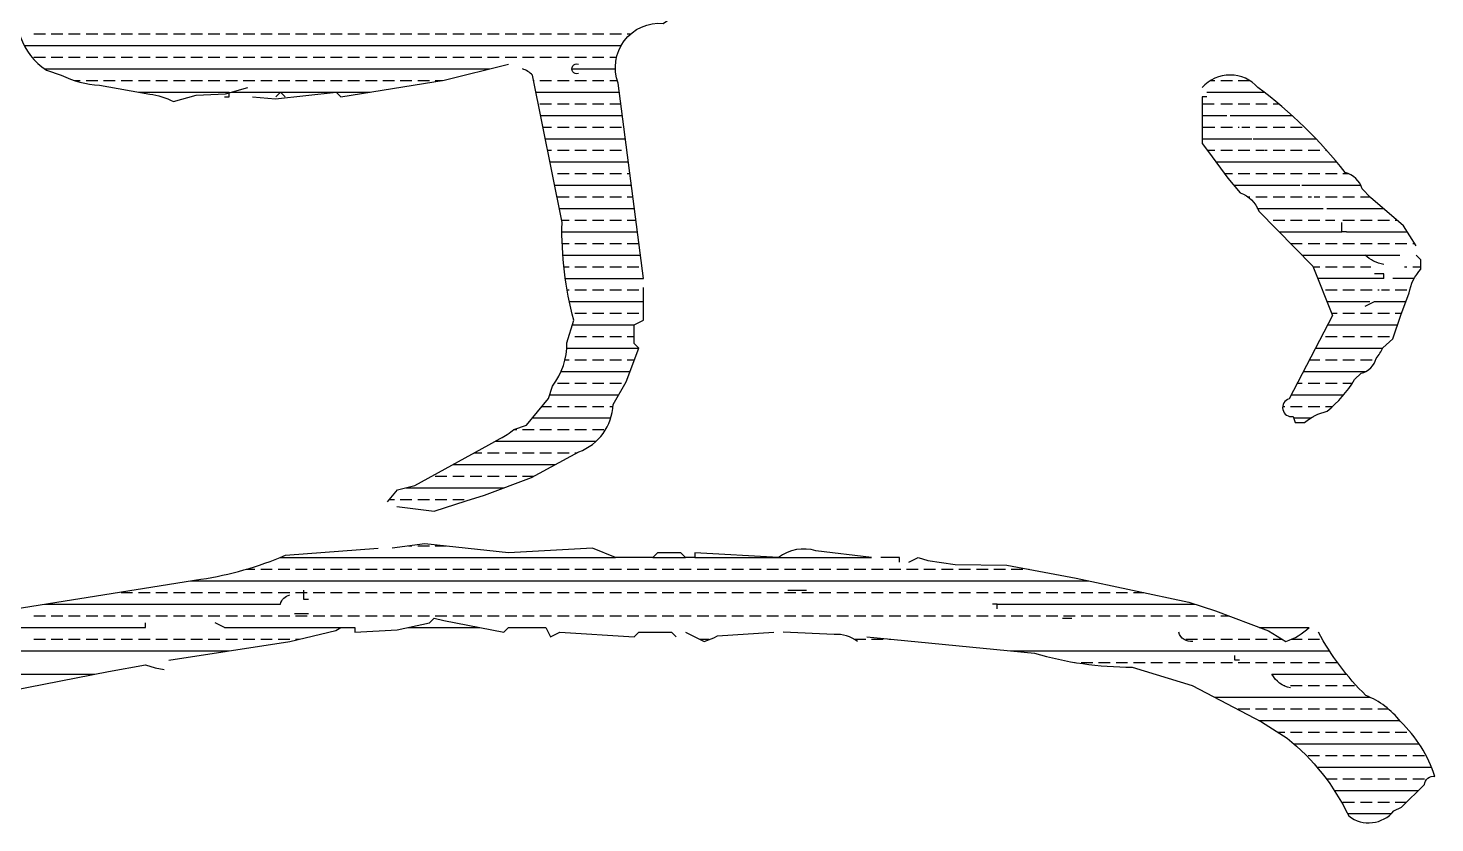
# Model space of a CAD drawing. Header units: millimetres. Extents: x 127 to 2034, y 513 to 812.
# Drawn here: x 1885.769 to 1888.791, y 551.477 to 553.184 of the extents above; entities that cross this region are included whole.
import ezdxf

# ---------------------------------------------------------------- set-up
doc = ezdxf.new("R2010")
doc.units = ezdxf.units.MM

msp = doc.modelspace()

# ---------------------------------------------------------------- hatches: boundary and pattern name
at = {"linetype": 'Continuous'}
h = msp.add_hatch(dxfattribs=at)
h.set_pattern_fill('BRASS', color=256, scale=0.2, style=0)
h.set_pattern_definition([(0, (1865.080886, 538.99628), (0, 0.05), []), (0, (1865.080886, 539.02128), (0, 0.05), [0.025, -0.0125])])
edge = h.paths.add_edge_path()
edge.add_line((1888.3009, 553.0363), (1888.2909, 553.0363))
edge.add_line((1888.2909, 553.0363), (1888.2909, 552.9363))
edge.add_line((1888.2909, 552.9363), (1888.3049, 552.9183))
edge.add_line((1888.3049, 552.9183), (1888.3459, 552.8613))
edge.add_line((1888.3459, 552.8613), (1888.3729, 552.8303))
edge.add_arc((1888.3491, 552.7665), 0.0681, 20.4642, 69.5358, ccw=False)
edge.add_line((1888.4129, 552.7903), (1888.5289, 552.6723))
edge.add_line((1888.5289, 552.6723), (1888.5709, 552.5663))
edge.add_line((1888.5709, 552.5663), (1888.4779, 552.3873))
edge.add_arc((1888.4833, 552.3686), 0.0195, 106.1736, 278.7621)
edge.add_line((1888.4863, 552.3494), (1888.4909, 552.3363))
edge.add_line((1888.4909, 552.3363), (1888.5109, 552.3363))
edge.add_arc((1888.5829, 552.254), 0.1094, 102.4151, 131.1866, ccw=False)
edge.add_arc((1888.3928, 552.5649), 0.2635, 309.217, 328.8902)
edge.add_line((1888.6184, 552.4288), (1888.6329, 552.4423))
edge.add_arc((1888.6215, 552.4857), 0.0449, 284.7159, 345.2841)
edge.add_arc((1888.5963, 552.5318), 0.0895, 320.0188, 337.3238)
edge.add_line((1888.6789, 552.4973), (1888.7009, 552.5163))
edge.add_line((1888.7009, 552.5163), (1888.7179, 552.5673))
edge.add_line((1888.7179, 552.5673), (1888.7354, 552.6148))
edge.add_arc((1888.84, 552.5951), 0.1064, 137.9924, 169.3234, ccw=False)
edge.add_line((1888.7609, 552.6663), (1888.7609, 552.6863))
edge.add_line((1888.7609, 552.6863), (1888.7509, 552.6963))
edge.add_line((1888.6409, 552.5863), (1888.6609, 552.5963))
edge.add_line((1888.6809, 552.6463), (1888.6809, 552.6563))
edge.add_line((1888.6809, 552.6563), (1888.6609, 552.6563))
edge.add_arc((1888.6932, 552.7509), 0.0757, 226.2493, 260.6206, ccw=False)
edge.add_line((1888.7509, 552.7163), (1888.7234, 552.7588))
edge.add_line((1888.7234, 552.7588), (1888.6529, 552.8203))
edge.add_line((1888.6529, 552.8203), (1888.6349, 552.8383))
edge.add_arc((1888.584, 552.8225), 0.0532, 17.2336, 74.3579)
edge.add_arc((1887.806, 552.2472), 1.0102, 38.3332, 53.2153)
edge.add_arc((1888.3509, 553.0021), 0.0808, 42.0751, 137.9249)
edge.add_line((1888.6009, 552.7463), (1888.5909, 552.7463))
edge.add_line((1888.5909, 552.7463), (1888.5909, 552.7663))

# ---------------------------------------------------------------- linework, layer by layer
for p, q in [((1885.7809, 553.1713), (1885.8059, 553.1713)), ((1885.8184, 553.1713), (1885.8434, 553.1713)), ((1885.8559, 553.1713), (1885.8809, 553.1713)), ((1885.8934, 553.1713), (1885.9184, 553.1713)), ((1885.9309, 553.1713), (1885.9559, 553.1713)), ((1885.9684, 553.1713), (1885.9934, 553.1713)), ((1886.0059, 553.1713), (1886.0309, 553.1713)), ((1886.0434, 553.1713), (1886.0684, 553.1713)), ((1886.0809, 553.1713), (1886.1059, 553.1713)), ((1886.1184, 553.1713), (1886.1434, 553.1713)), ((1886.1559, 553.1713), (1886.1809, 553.1713)), ((1886.1934, 553.1713), (1886.2184, 553.1713)), ((1886.2309, 553.1713), (1886.2559, 553.1713)), ((1886.2684, 553.1713), (1886.2934, 553.1713)), ((1886.3059, 553.1713), (1886.3309, 553.1713)), ((1886.3434, 553.1713), (1886.3684, 553.1713)), ((1886.3809, 553.1713), (1886.4059, 553.1713)), ((1886.4184, 553.1713), (1886.4434, 553.1713)), ((1886.4559, 553.1713), (1886.4809, 553.1713)), ((1886.4934, 553.1713), (1886.5184, 553.1713)), ((1886.5309, 553.1713), (1886.5559, 553.1713)), ((1886.5684, 553.1713), (1886.5934, 553.1713)), ((1886.6059, 553.1713), (1886.6309, 553.1713)), ((1886.6434, 553.1713), (1886.6684, 553.1713)), ((1886.6809, 553.1713), (1886.7059, 553.1713)), ((1886.7184, 553.1713), (1886.7434, 553.1713)), ((1886.7559, 553.1713), (1886.7809, 553.1713)), ((1886.7934, 553.1713), (1886.8184, 553.1713)), ((1886.8309, 553.1713), (1886.8559, 553.1713)), ((1886.8684, 553.1713), (1886.8934, 553.1713)), ((1886.9059, 553.1713), (1886.9309, 553.1713)), ((1886.9434, 553.1713), (1886.9684, 553.1713)), ((1886.9809, 553.1713), (1887.0059, 553.1713)), ((1887.0184, 553.1713), (1887.0434, 553.1713)), ((1887.0559, 553.1713), (1887.0632, 553.1713)), ((1885.7602, 553.1463), (1887.0427, 553.1463)), ((1885.7809, 553.1213), (1885.8059, 553.1213)), ((1885.8045, 553.0963), (1886.7607, 553.0963)), ((1885.8184, 553.1213), (1885.8434, 553.1213)), ((1885.8559, 553.1213), (1885.8809, 553.1213)), ((1885.8934, 553.1213), (1885.9184, 553.1213)), ((1885.9309, 553.1213), (1885.9559, 553.1213)), ((1885.9684, 553.1213), (1885.9934, 553.1213)), ((1886.0059, 553.1213), (1886.0309, 553.1213)), ((1886.0434, 553.1213), (1886.0684, 553.1213)), ((1886.0809, 553.1213), (1886.1059, 553.1213)), ((1886.1184, 553.1213), (1886.1434, 553.1213)), ((1886.1559, 553.1213), (1886.1809, 553.1213)), ((1886.1934, 553.1213), (1886.2184, 553.1213)), ((1886.2309, 553.1213), (1886.2559, 553.1213)), ((1886.2684, 553.1213), (1886.2934, 553.1213)), ((1886.3059, 553.1213), (1886.3309, 553.1213)), ((1886.3434, 553.1213), (1886.3684, 553.1213)), ((1886.3809, 553.1213), (1886.4059, 553.1213)), ((1886.4184, 553.1213), (1886.4434, 553.1213)), ((1886.4559, 553.1213), (1886.4809, 553.1213)), ((1886.4934, 553.1213), (1886.5184, 553.1213)), ((1886.5309, 553.1213), (1886.5559, 553.1213)), ((1886.5684, 553.1213), (1886.5934, 553.1213)), ((1886.6059, 553.1213), (1886.6309, 553.1213)), ((1886.6434, 553.1213), (1886.6684, 553.1213)), ((1886.6809, 553.1213), (1886.7059, 553.1213)), ((1886.7184, 553.1213), (1886.7434, 553.1213)), ((1886.7559, 553.1213), (1886.7809, 553.1213)), ((1886.7934, 553.1213), (1886.8184, 553.1213)), ((1886.8309, 553.1213), (1886.8559, 553.1213)), ((1886.8684, 553.1213), (1886.8934, 553.1213)), ((1886.9059, 553.1213), (1886.9309, 553.1213)), ((1886.937, 553.0963), (1887.0304, 553.0963)), ((1886.9434, 553.1213), (1886.9684, 553.1213)), ((1886.9809, 553.1213), (1887.0059, 553.1213)), ((1887.0184, 553.1213), (1887.0329, 553.1213)), ((1885.8684, 553.0713), (1885.8809, 553.0713)), ((1885.8934, 553.0713), (1885.9184, 553.0713)), ((1885.9309, 553.0713), (1885.9559, 553.0713)), ((1885.9684, 553.0713), (1885.9934, 553.0713)), ((1886.0059, 553.0713), (1886.0309, 553.0713)), ((1886.0434, 553.0713), (1886.0684, 553.0713)), ((1886.0809, 553.0713), (1886.1059, 553.0713)), ((1886.1184, 553.0713), (1886.1434, 553.0713)), ((1886.1559, 553.0713), (1886.1809, 553.0713)), ((1886.1934, 553.0713), (1886.2184, 553.0713)), ((1886.2309, 553.0713), (1886.2559, 553.0713)), ((1886.2684, 553.0713), (1886.2934, 553.0713)), ((1886.3059, 553.0713), (1886.3309, 553.0713)), ((1886.3434, 553.0713), (1886.3684, 553.0713)), ((1886.3809, 553.0713), (1886.4059, 553.0713)), ((1886.4184, 553.0713), (1886.4434, 553.0713)), ((1886.4559, 553.0713), (1886.4809, 553.0713)), ((1886.4934, 553.0713), (1886.5184, 553.0713)), ((1886.5309, 553.0713), (1886.5559, 553.0713)), ((1886.5684, 553.0713), (1886.5934, 553.0713)), ((1886.6059, 553.0713), (1886.6309, 553.0713)), ((1886.6434, 553.0713), (1886.6593, 553.0713)), ((1886.8546, 553.0713), (1886.8559, 553.0713)), ((1886.8684, 553.0713), (1886.8934, 553.0713)), ((1886.9059, 553.0713), (1886.9309, 553.0713)), ((1886.9434, 553.0713), (1886.9684, 553.0713)), ((1886.9809, 553.0713), (1887.0059, 553.0713)), ((1887.0184, 553.0713), (1887.0347, 553.0713)), ((1886.0058, 553.0463), (1886.2009, 553.0463)), ((1886.2066, 553.0463), (1886.5033, 553.0463)), ((1886.8596, 553.0463), (1887.0392, 553.0463)), ((1886.8684, 553.0213), (1886.8934, 553.0213)), ((1886.9059, 553.0213), (1886.9309, 553.0213)), ((1886.9434, 553.0213), (1886.9684, 553.0213)), ((1886.9809, 553.0213), (1887.0059, 553.0213)), ((1887.0184, 553.0213), (1887.0424, 553.0213)), ((1886.8696, 552.9963), (1887.0457, 552.9963)), ((1886.8747, 552.9713), (1886.8934, 552.9713)), ((1886.8797, 552.9463), (1887.0521, 552.9463)), ((1886.9059, 552.9713), (1886.9309, 552.9713)), ((1886.9434, 552.9713), (1886.9684, 552.9713)), ((1886.9809, 552.9713), (1887.0059, 552.9713)), ((1887.0184, 552.9713), (1887.0434, 552.9713)), ((1886.8847, 552.9213), (1886.8934, 552.9213)), ((1886.9059, 552.9213), (1886.9309, 552.9213)), ((1886.9434, 552.9213), (1886.9684, 552.9213)), ((1886.9809, 552.9213), (1887.0059, 552.9213)), ((1887.0184, 552.9213), (1887.0434, 552.9213)), ((1886.8897, 552.8963), (1887.0586, 552.8963)), ((1886.9059, 552.8713), (1886.9309, 552.8713)), ((1886.9434, 552.8713), (1886.9684, 552.8713)), ((1886.9809, 552.8713), (1887.0059, 552.8713)), ((1887.0184, 552.8713), (1887.0434, 552.8713)), ((1887.0559, 552.8713), (1887.0618, 552.8713)), ((1886.8998, 552.8463), (1887.065, 552.8463)), ((1886.9059, 552.8213), (1886.9309, 552.8213)), ((1886.9098, 552.7963), (1887.0715, 552.7963)), ((1886.9434, 552.8213), (1886.9684, 552.8213)), ((1886.9809, 552.8213), (1887.0059, 552.8213)), ((1887.0184, 552.8213), (1887.0434, 552.8213)), ((1887.0559, 552.8213), (1887.0683, 552.8213)), ((1886.9148, 552.7713), (1886.9309, 552.7713)), ((1886.9434, 552.7713), (1886.9684, 552.7713)), ((1886.9809, 552.7713), (1887.0059, 552.7713)), ((1887.0184, 552.7713), (1887.0434, 552.7713)), ((1887.0559, 552.7713), (1887.0747, 552.7713)), ((1886.9157, 552.7463), (1887.078, 552.7463)), ((1886.9162, 552.7213), (1886.9309, 552.7213)), ((1886.9434, 552.7213), (1886.9684, 552.7213)), ((1886.9809, 552.7213), (1887.0059, 552.7213)), ((1887.0184, 552.7213), (1887.0434, 552.7213)), ((1887.0559, 552.7213), (1887.0809, 552.7213)), ((1886.9175, 552.6963), (1887.0844, 552.6963)), ((1886.9196, 552.6713), (1886.9309, 552.6713)), ((1886.9434, 552.6713), (1886.9684, 552.6713)), ((1886.9809, 552.6713), (1887.0059, 552.6713)), ((1887.0184, 552.6713), (1887.0434, 552.6713)), ((1887.0559, 552.6713), (1887.0809, 552.6713)), ((1886.9227, 552.6463), (1887.0809, 552.6463)), ((1886.9266, 552.6213), (1886.9309, 552.6213)), ((1886.9434, 552.6213), (1886.9684, 552.6213)), ((1886.9809, 552.6213), (1887.0059, 552.6213)), ((1887.0184, 552.6213), (1887.0434, 552.6213)), ((1887.0559, 552.6213), (1887.0809, 552.6213)), ((1886.9313, 552.5963), (1887.0909, 552.5963)), ((1886.9434, 552.5713), (1886.9684, 552.5713)), ((1886.9809, 552.5713), (1887.0059, 552.5713)), ((1887.0184, 552.5713), (1887.0434, 552.5713)), ((1887.0559, 552.5713), (1887.0809, 552.5713)), ((1886.9304, 552.5213), (1886.9309, 552.5213)), ((1886.9379, 552.5463), (1887.0709, 552.5463)), ((1886.9434, 552.5213), (1886.9684, 552.5213)), ((1886.9809, 552.5213), (1887.0059, 552.5213)), ((1887.0184, 552.5213), (1887.0434, 552.5213)), ((1887.0559, 552.5213), (1887.0709, 552.5213)), ((1886.926, 552.4963), (1887.0809, 552.4963)), ((1886.9222, 552.4713), (1886.9309, 552.4713)), ((1886.9434, 552.4713), (1886.9684, 552.4713)), ((1886.9809, 552.4713), (1887.0059, 552.4713)), ((1887.0184, 552.4713), (1887.0434, 552.4713)), ((1887.0559, 552.4713), (1887.0714, 552.4713)), ((1886.9139, 552.4463), (1887.0619, 552.4463)), ((1886.9059, 552.4213), (1886.9309, 552.4213)), ((1886.9434, 552.4213), (1886.9684, 552.4213)), ((1886.9809, 552.4213), (1887.0059, 552.4213)), ((1887.0184, 552.4213), (1887.0434, 552.4213)), ((1886.8728, 552.3713), (1886.8934, 552.3713)), ((1886.8892, 552.3963), (1887.0377, 552.3963)), ((1886.9059, 552.3713), (1886.9309, 552.3713)), ((1886.9434, 552.3713), (1886.9684, 552.3713)), ((1886.9809, 552.3713), (1887.0059, 552.3713)), ((1887.0184, 552.3713), (1887.0253, 552.3713)), ((1886.8522, 552.3463), (1887.0205, 552.3463)), ((1886.8118, 552.3213), (1886.8184, 552.3213)), ((1886.8309, 552.3213), (1886.8559, 552.3213)), ((1886.8684, 552.3213), (1886.8934, 552.3213)), ((1886.9059, 552.3213), (1886.9309, 552.3213)), ((1886.9434, 552.3213), (1886.9684, 552.3213)), ((1886.9809, 552.3213), (1887.0059, 552.3213)), ((1886.772, 552.2963), (1886.9889, 552.2963)), ((1886.7268, 552.2713), (1886.7434, 552.2713)), ((1886.7559, 552.2713), (1886.7809, 552.2713)), ((1886.7934, 552.2713), (1886.8184, 552.2713)), ((1886.8309, 552.2713), (1886.8559, 552.2713)), ((1886.8684, 552.2713), (1886.8934, 552.2713)), ((1886.9059, 552.2713), (1886.9309, 552.2713)), ((1886.9434, 552.2713), (1886.9482, 552.2713)), ((1886.6434, 552.2213), (1886.6684, 552.2213)), ((1886.6809, 552.2213), (1886.7059, 552.2213)), ((1886.6816, 552.2463), (1886.9018, 552.2463)), ((1886.7184, 552.2213), (1886.7434, 552.2213)), ((1886.7559, 552.2213), (1886.7809, 552.2213)), ((1886.7934, 552.2213), (1886.8184, 552.2213)), ((1886.8309, 552.2213), (1886.8554, 552.2213)), ((1886.5809, 552.1963), (1886.7909, 552.1963)), ((1886.5451, 552.1713), (1886.5559, 552.1713)), ((1886.5684, 552.1713), (1886.5934, 552.1713)), ((1886.6059, 552.1713), (1886.6309, 552.1713)), ((1886.6434, 552.1713), (1886.6684, 552.1713)), ((1886.6809, 552.1713), (1886.7059, 552.1713)), ((1886.7184, 552.1713), (1886.7194, 552.1713)), ((1886.5859, 552.0713), (1886.5934, 552.0713)), ((1886.6059, 552.0713), (1886.6309, 552.0713)), ((1886.6434, 552.0713), (1886.6659, 552.0713)), ((1886.3093, 552.0463), (1887.0309, 552.0463)), ((1887.1109, 552.0463), (1887.1809, 552.0463)), ((1887.2009, 552.0463), (1887.5809, 552.0463)), ((1886.2373, 552.0213), (1886.2559, 552.0213)), ((1886.2684, 552.0213), (1886.2934, 552.0213)), ((1886.3059, 552.0213), (1886.3309, 552.0213)), ((1886.3434, 552.0213), (1886.3684, 552.0213)), ((1886.3809, 552.0213), (1886.4059, 552.0213)), ((1886.4184, 552.0213), (1886.4434, 552.0213)), ((1886.4559, 552.0213), (1886.4809, 552.0213)), ((1886.4934, 552.0213), (1886.5184, 552.0213)), ((1886.5309, 552.0213), (1886.5559, 552.0213)), ((1886.5684, 552.0213), (1886.5934, 552.0213)), ((1886.6059, 552.0213), (1886.6309, 552.0213)), ((1886.6434, 552.0213), (1886.6684, 552.0213)), ((1886.6809, 552.0213), (1886.7059, 552.0213)), ((1886.7184, 552.0213), (1886.7434, 552.0213)), ((1886.7559, 552.0213), (1886.7809, 552.0213)), ((1886.7934, 552.0213), (1886.8184, 552.0213)), ((1886.8309, 552.0213), (1886.8559, 552.0213)), ((1886.8684, 552.0213), (1886.8934, 552.0213)), ((1886.9059, 552.0213), (1886.9309, 552.0213)), ((1886.9434, 552.0213), (1886.9684, 552.0213)), ((1886.9809, 552.0213), (1887.0059, 552.0213)), ((1887.0184, 552.0213), (1887.0434, 552.0213)), ((1887.0559, 552.0213), (1887.0809, 552.0213)), ((1887.0934, 552.0213), (1887.1184, 552.0213)), ((1887.1309, 552.0213), (1887.1559, 552.0213)), ((1887.1684, 552.0213), (1887.1934, 552.0213)), ((1887.2059, 552.0213), (1887.2309, 552.0213)), ((1887.2434, 552.0213), (1887.2684, 552.0213)), ((1887.2809, 552.0213), (1887.3059, 552.0213)), ((1887.3184, 552.0213), (1887.3434, 552.0213)), ((1887.3559, 552.0213), (1887.3809, 552.0213)), ((1887.3934, 552.0213), (1887.4184, 552.0213)), ((1887.4309, 552.0213), (1887.4559, 552.0213)), ((1887.4684, 552.0213), (1887.4934, 552.0213)), ((1887.5059, 552.0213), (1887.5309, 552.0213)), ((1887.5434, 552.0213), (1887.5684, 552.0213)), ((1887.5809, 552.0213), (1887.6059, 552.0213)), ((1887.6184, 552.0213), (1887.6434, 552.0213)), ((1887.6559, 552.0213), (1887.6809, 552.0213)), ((1887.6934, 552.0213), (1887.7184, 552.0213)), ((1887.7309, 552.0213), (1887.7559, 552.0213)), ((1887.7684, 552.0213), (1887.7934, 552.0213)), ((1887.8059, 552.0213), (1887.8309, 552.0213)), ((1887.8434, 552.0213), (1887.8684, 552.0213)), ((1887.8809, 552.0213), (1887.9059, 552.0213)), ((1887.9184, 552.0213), (1887.9191, 552.0213)), ((1886.1178, 551.9963), (1888.0473, 551.9963)), ((1885.8037, 551.9463), (1886.3109, 551.9463)), ((1885.9684, 551.9713), (1885.9934, 551.9713)), ((1886.0059, 551.9713), (1886.0309, 551.9713)), ((1886.0434, 551.9713), (1886.0684, 551.9713)), ((1886.0809, 551.9713), (1886.1059, 551.9713)), ((1886.1184, 551.9713), (1886.1434, 551.9713)), ((1886.1559, 551.9713), (1886.1809, 551.9713)), ((1886.1934, 551.9713), (1886.2184, 551.9713)), ((1886.2309, 551.9713), (1886.2559, 551.9713)), ((1886.2684, 551.9713), (1886.2934, 551.9713)), ((1886.3059, 551.9713), (1886.3309, 551.9713)), ((1886.3434, 551.9713), (1886.3684, 551.9713)), ((1886.3809, 551.9713), (1886.4059, 551.9713)), ((1886.4184, 551.9713), (1886.4434, 551.9713)), ((1886.4559, 551.9713), (1886.4809, 551.9713)), ((1886.4934, 551.9713), (1886.5184, 551.9713)), ((1886.5309, 551.9713), (1886.5559, 551.9713)), ((1886.5684, 551.9713), (1886.5934, 551.9713)), ((1886.6059, 551.9713), (1886.6309, 551.9713)), ((1886.6434, 551.9713), (1886.6684, 551.9713)), ((1886.6809, 551.9713), (1886.7059, 551.9713)), ((1886.7184, 551.9713), (1886.7434, 551.9713)), ((1886.7559, 551.9713), (1886.7809, 551.9713)), ((1886.7934, 551.9713), (1886.8184, 551.9713)), ((1886.8309, 551.9713), (1886.8559, 551.9713)), ((1886.8684, 551.9713), (1886.8934, 551.9713)), ((1886.9059, 551.9713), (1886.9309, 551.9713)), ((1886.9434, 551.9713), (1886.9684, 551.9713)), ((1886.9809, 551.9713), (1887.0059, 551.9713)), ((1887.0184, 551.9713), (1887.0434, 551.9713)), ((1887.0559, 551.9713), (1887.0809, 551.9713)), ((1887.0934, 551.9713), (1887.1184, 551.9713)), ((1887.1309, 551.9713), (1887.1559, 551.9713)), ((1887.1684, 551.9713), (1887.1934, 551.9713)), ((1887.2059, 551.9713), (1887.2309, 551.9713)), ((1887.2434, 551.9713), (1887.2684, 551.9713)), ((1887.2809, 551.9713), (1887.3059, 551.9713)), ((1887.3184, 551.9713), (1887.3434, 551.9713)), ((1887.3559, 551.9713), (1887.3809, 551.9713)), ((1887.3934, 551.9713), (1887.4184, 551.9713)), ((1887.4309, 551.9713), (1887.4559, 551.9713)), ((1887.4684, 551.9713), (1887.4934, 551.9713)), ((1887.5059, 551.9713), (1887.5309, 551.9713)), ((1887.5434, 551.9713), (1887.5684, 551.9713)), ((1887.5809, 551.9713), (1887.6059, 551.9713)), ((1887.6184, 551.9713), (1887.6434, 551.9713)), ((1887.6559, 551.9713), (1887.6809, 551.9713)), ((1887.6934, 551.9713), (1887.7184, 551.9713)), ((1887.7309, 551.9713), (1887.7559, 551.9713)), ((1887.7684, 551.9713), (1887.7934, 551.9713)), ((1887.8059, 551.9713), (1887.8309, 551.9713)), ((1887.8434, 551.9713), (1887.8684, 551.9713)), ((1887.8509, 551.9463), (1888.2759, 551.9463)), ((1887.8809, 551.9713), (1887.9059, 551.9713)), ((1887.9184, 551.9713), (1887.9434, 551.9713)), ((1887.9559, 551.9713), (1887.9809, 551.9713)), ((1887.9934, 551.9713), (1888.0184, 551.9713)), ((1888.0309, 551.9713), (1888.0559, 551.9713)), ((1888.0684, 551.9713), (1888.0934, 551.9713)), ((1888.1059, 551.9713), (1888.1309, 551.9713)), ((1888.1434, 551.9713), (1888.1655, 551.9713)), ((1885.7809, 551.9213), (1885.8059, 551.9213)), ((1885.8184, 551.9213), (1885.8434, 551.9213)), ((1885.8559, 551.9213), (1885.8809, 551.9213)), ((1885.8934, 551.9213), (1885.9184, 551.9213)), ((1885.9309, 551.9213), (1885.9559, 551.9213)), ((1885.9684, 551.9213), (1885.9934, 551.9213)), ((1886.0059, 551.9213), (1886.0309, 551.9213)), ((1886.0434, 551.9213), (1886.0684, 551.9213)), ((1886.0809, 551.9213), (1886.1059, 551.9213)), ((1886.1184, 551.9213), (1886.1434, 551.9213)), ((1886.1559, 551.9213), (1886.1809, 551.9213)), ((1886.1934, 551.9213), (1886.2184, 551.9213)), ((1886.2309, 551.9213), (1886.2559, 551.9213)), ((1886.2684, 551.9213), (1886.2934, 551.9213)), ((1886.3059, 551.9213), (1886.3309, 551.9213)), ((1886.3434, 551.9213), (1886.3684, 551.9213)), ((1886.3809, 551.9213), (1886.4059, 551.9213)), ((1886.4184, 551.9213), (1886.4434, 551.9213)), ((1886.4559, 551.9213), (1886.4809, 551.9213)), ((1886.4934, 551.9213), (1886.5184, 551.9213)), ((1886.5309, 551.9213), (1886.5559, 551.9213)), ((1886.5684, 551.9213), (1886.5934, 551.9213)), ((1886.6059, 551.9213), (1886.6309, 551.9213)), ((1886.6434, 551.9213), (1886.6684, 551.9213)), ((1886.6809, 551.9213), (1886.7059, 551.9213)), ((1886.7184, 551.9213), (1886.7434, 551.9213)), ((1886.7559, 551.9213), (1886.7809, 551.9213)), ((1886.7934, 551.9213), (1886.8184, 551.9213)), ((1886.8309, 551.9213), (1886.8559, 551.9213)), ((1886.8684, 551.9213), (1886.8934, 551.9213)), ((1886.9059, 551.9213), (1886.9309, 551.9213)), ((1886.9434, 551.9213), (1886.9684, 551.9213)), ((1886.9809, 551.9213), (1887.0059, 551.9213)), ((1887.0184, 551.9213), (1887.0434, 551.9213)), ((1887.0559, 551.9213), (1887.0809, 551.9213)), ((1887.0934, 551.9213), (1887.1184, 551.9213)), ((1887.1309, 551.9213), (1887.1559, 551.9213)), ((1887.1684, 551.9213), (1887.1934, 551.9213)), ((1887.2059, 551.9213), (1887.2309, 551.9213)), ((1887.2434, 551.9213), (1887.2684, 551.9213)), ((1887.2809, 551.9213), (1887.3059, 551.9213)), ((1887.3184, 551.9213), (1887.3434, 551.9213)), ((1887.3559, 551.9213), (1887.3809, 551.9213)), ((1887.3934, 551.9213), (1887.4184, 551.9213)), ((1887.4309, 551.9213), (1887.4559, 551.9213)), ((1887.4684, 551.9213), (1887.4934, 551.9213)), ((1887.5059, 551.9213), (1887.5309, 551.9213)), ((1887.5434, 551.9213), (1887.5684, 551.9213)), ((1887.5809, 551.9213), (1887.6059, 551.9213)), ((1887.6184, 551.9213), (1887.6434, 551.9213)), ((1887.6559, 551.9213), (1887.6809, 551.9213)), ((1887.6934, 551.9213), (1887.7184, 551.9213)), ((1887.7309, 551.9213), (1887.7559, 551.9213)), ((1887.7684, 551.9213), (1887.7934, 551.9213)), ((1887.8059, 551.9213), (1887.8309, 551.9213)), ((1887.8434, 551.9213), (1887.8684, 551.9213)), ((1887.8809, 551.9213), (1887.9059, 551.9213)), ((1887.9184, 551.9213), (1887.9434, 551.9213)), ((1887.9559, 551.9213), (1887.9809, 551.9213)), ((1887.9934, 551.9213), (1888.0184, 551.9213)), ((1888.0309, 551.9213), (1888.0559, 551.9213)), ((1888.0684, 551.9213), (1888.0934, 551.9213)), ((1888.1059, 551.9213), (1888.1309, 551.9213)), ((1888.1434, 551.9213), (1888.1684, 551.9213)), ((1888.1809, 551.9213), (1888.2059, 551.9213)), ((1888.2184, 551.9213), (1888.2434, 551.9213)), ((1888.2559, 551.9213), (1888.2809, 551.9213)), ((1888.2934, 551.9213), (1888.3184, 551.9213)), ((1888.3309, 551.9213), (1888.3472, 551.9213)), ((1885.5554, 551.8963), (1885.9709, 551.8963)), ((1886.1909, 551.8963), (1886.4409, 551.8963)), ((1886.5844, 551.8963), (1886.7387, 551.8963)), ((1888.4135, 551.8963), (1888.5209, 551.8963)), ((1885.7809, 551.8713), (1885.8059, 551.8713)), ((1885.8184, 551.8713), (1885.8434, 551.8713)), ((1885.8559, 551.8713), (1885.8809, 551.8713)), ((1885.8934, 551.8713), (1885.9184, 551.8713)), ((1885.9309, 551.8713), (1885.9559, 551.8713)), ((1885.9684, 551.8713), (1885.9934, 551.8713)), ((1886.0059, 551.8713), (1886.0309, 551.8713)), ((1886.0434, 551.8713), (1886.0684, 551.8713)), ((1886.0809, 551.8713), (1886.1059, 551.8713)), ((1886.1184, 551.8713), (1886.1434, 551.8713)), ((1886.1559, 551.8713), (1886.1809, 551.8713)), ((1886.1934, 551.8713), (1886.2184, 551.8713)), ((1886.2309, 551.8713), (1886.2559, 551.8713)), ((1886.2684, 551.8713), (1886.2934, 551.8713)), ((1886.3059, 551.8713), (1886.3309, 551.8713)), ((1886.3434, 551.8713), (1886.3517, 551.8713)), ((1887.2109, 551.8713), (1887.2309, 551.8713)), ((1887.5434, 551.8713), (1887.5684, 551.8713)), ((1887.5809, 551.8713), (1887.6059, 551.8713)), ((1887.6184, 551.8713), (1887.6223, 551.8713)), ((1888.2559, 551.8713), (1888.2809, 551.8713)), ((1888.2934, 551.8713), (1888.3184, 551.8713)), ((1888.3309, 551.8713), (1888.3559, 551.8713)), ((1888.3684, 551.8713), (1888.3934, 551.8713)), ((1888.4059, 551.8713), (1888.4309, 551.8713)), ((1888.4434, 551.8713), (1888.4626, 551.8713)), ((1888.4837, 551.8713), (1888.5059, 551.8713)), ((1888.5184, 551.8713), (1888.5434, 551.8713)), ((1885.336, 551.8463), (1886.2009, 551.8463)), ((1887.8794, 551.8463), (1888.5643, 551.8463)), ((1885.1827, 551.7963), (1885.9123, 551.7963)), ((1888.017, 551.8213), (1888.0184, 551.8213)), ((1888.0309, 551.8213), (1888.0559, 551.8213)), ((1888.0684, 551.8213), (1888.0934, 551.8213)), ((1888.1059, 551.8213), (1888.1309, 551.8213)), ((1888.1434, 551.8213), (1888.1684, 551.8213)), ((1888.1809, 551.8213), (1888.2059, 551.8213)), ((1888.2184, 551.8213), (1888.2434, 551.8213)), ((1888.2559, 551.8213), (1888.2809, 551.8213)), ((1888.2934, 551.8213), (1888.3184, 551.8213)), ((1888.3309, 551.8213), (1888.3559, 551.8213)), ((1888.3684, 551.8213), (1888.3934, 551.8213)), ((1888.4059, 551.8213), (1888.4309, 551.8213)), ((1888.4409, 551.7963), (1888.6007, 551.7963)), ((1888.4434, 551.8213), (1888.4684, 551.8213)), ((1888.4809, 551.8213), (1888.5059, 551.8213)), ((1888.5184, 551.8213), (1888.5434, 551.8213)), ((1888.5559, 551.8213), (1888.5809, 551.8213)), ((1888.4662, 551.7713), (1888.4684, 551.7713)), ((1888.4809, 551.7713), (1888.5059, 551.7713)), ((1888.5184, 551.7713), (1888.5434, 551.7713)), ((1888.5559, 551.7713), (1888.5809, 551.7713)), ((1888.5934, 551.7713), (1888.6184, 551.7713)), ((1888.3181, 551.7463), (1888.6519, 551.7463)), ((1888.3684, 551.7213), (1888.3934, 551.7213)), ((1888.4059, 551.7213), (1888.4309, 551.7213)), ((1888.4434, 551.7213), (1888.4684, 551.7213)), ((1888.4809, 551.7213), (1888.5059, 551.7213)), ((1888.5184, 551.7213), (1888.5434, 551.7213)), ((1888.5559, 551.7213), (1888.5809, 551.7213)), ((1888.5934, 551.7213), (1888.6184, 551.7213)), ((1888.6309, 551.7213), (1888.6559, 551.7213)), ((1888.6684, 551.7213), (1888.6907, 551.7213)), ((1888.4136, 551.6963), (1888.7153, 551.6963)), ((1888.4537, 551.6713), (1888.4684, 551.6713)), ((1888.4809, 551.6713), (1888.5059, 551.6713)), ((1888.4882, 551.6463), (1888.7571, 551.6463)), ((1888.5184, 551.6713), (1888.5434, 551.6713)), ((1888.5559, 551.6713), (1888.5809, 551.6713)), ((1888.5934, 551.6713), (1888.6184, 551.6713)), ((1888.6309, 551.6713), (1888.6559, 551.6713)), ((1888.6684, 551.6713), (1888.6934, 551.6713)), ((1888.7059, 551.6713), (1888.7309, 551.6713)), ((1888.5184, 551.6213), (1888.5434, 551.6213)), ((1888.5559, 551.6213), (1888.5809, 551.6213)), ((1888.5934, 551.6213), (1888.6184, 551.6213)), ((1888.6309, 551.6213), (1888.6559, 551.6213)), ((1888.6684, 551.6213), (1888.6934, 551.6213)), ((1888.7059, 551.6213), (1888.7309, 551.6213)), ((1888.7434, 551.6213), (1888.7684, 551.6213)), ((1888.5375, 551.5963), (1888.7836, 551.5963)), ((1888.5575, 551.5713), (1888.5809, 551.5713)), ((1888.5934, 551.5713), (1888.6184, 551.5713)), ((1888.6309, 551.5713), (1888.6559, 551.5713)), ((1888.6684, 551.5713), (1888.6934, 551.5713)), ((1888.7059, 551.5713), (1888.7309, 551.5713)), ((1888.7434, 551.5713), (1888.7684, 551.5713)), ((1888.5749, 551.5463), (1888.7556, 551.5463)), ((1888.5934, 551.5213), (1888.6184, 551.5213)), ((1888.6034, 551.4963), (1888.6974, 551.4963)), ((1888.6309, 551.5213), (1888.6559, 551.5213)), ((1888.6684, 551.5213), (1888.6934, 551.5213)), ((1888.7059, 551.5213), (1888.7301, 551.5213))]:
    msp.add_line(p, q, dxfattribs=at)
at = {"color": 7, "linetype": 'Continuous'}
for points in [[(1887.6309, 555.2663, -0.107428), (1887.5559, 555.1213, -0.096658), (1887.4449, 554.9743), (1887.3619, 554.8643), (1887.3499, 554.8583), (1887.0499, 554.5693), (1887.0249, 554.5443), (1886.9734, 554.4838), (1886.9529, 554.4723), (1886.2234, 553.7738), (1886.1034, 553.6538), (1885.8789, 553.4073), (1885.7554, 553.2548, 0.364387), (1885.8084, 553.0938), (1885.84, 553.0828, 0.097641), (1885.9221, 553.061), (1886.0303, 553.042, -0.088782), (1886.0809, 553.0263), (1886.13, 553.0398), (1886.1929, 553.0423), (1886.2409, 553.0563)], [(1887.0809, 552.6463), (1887.0909, 552.6463), (1887.0367, 553.0657, -0.555563), (1887.1334, 553.1938, -0.132948), (1887.1929, 553.2223, 0.124614), (1887.464, 553.3809), (1887.4969, 553.4583, 0.07943), (1887.5256, 553.5451, 0.300717), (1887.5309, 553.6663), (1887.5409, 553.7263, -0.181966), (1887.4962, 553.8251), (1887.4909, 553.8363, 0.199671), (1887.4424, 553.9286, -0.351054), (1887.3929, 554.0173), (1887.3834, 554.0288), (1887.3349, 554.0883), (1887.3309, 554.1063), (1887.1949, 554.2483), (1887.1863, 554.2594), (1887.0789, 554.3223), (1887.0629, 554.3303, -0.207527), (1887.0509, 554.3463)], [(1886.5409, 552.1663), (1886.5621, 552.1916), (1886.5997, 552.201), (1886.7584, 552.2888), (1886.7829, 552.3023, 0.064799), (1886.8124, 552.3218), (1886.8394, 552.3308), (1886.8864, 552.3878), (1886.8954, 552.4148, 0.166652), (1886.9264, 552.5078), (1886.9409, 552.5563, -0.071872), (1886.9159, 552.7659), (1886.8523, 553.0828, 0.120449), (1886.8309, 553.0963)], [(1886.9509, 553.0863, -1.387426), (1886.9509, 553.1063)], [(1888.7509, 552.7163), (1888.7234, 552.7588), (1888.6529, 552.8203), (1888.6349, 552.8383, 0.254545), (1888.5984, 552.8738, 0.065027), (1888.4109, 553.0563, 0.444444), (1888.2909, 553.0563)], [(1888.3009, 553.0363), (1888.2909, 553.0363), (1888.2909, 552.9363), (1888.3049, 552.9183), (1888.3459, 552.8613), (1888.3729, 552.8303, -0.217448), (1888.4129, 552.7903), (1888.5289, 552.6723), (1888.5709, 552.5663), (1888.4779, 552.3873, 0.937328), (1888.4863, 552.3494), (1888.4909, 552.3363), (1888.5109, 552.3363, -0.126203), (1888.5594, 552.3608, 0.086052), (1888.6184, 552.4288), (1888.6329, 552.4423, 0.270608), (1888.6649, 552.4743, 0.075651), (1888.6789, 552.4973), (1888.7009, 552.5163), (1888.7179, 552.5673), (1888.7354, 552.6148, -0.137565), (1888.7609, 552.6663), (1888.7609, 552.6863), (1888.7509, 552.6963)], [(1888.6809, 552.6763, -0.151108), (1888.6409, 552.6963)], [(1886.5609, 552.1563), (1886.6409, 552.1463), (1886.7099, 552.1683), (1886.7494, 552.1808), (1886.8499, 552.2183), (1886.9519, 552.2733, 0.297492), (1887.0256, 552.3751), (1887.0534, 552.4238), (1887.0809, 552.4963), (1887.0709, 552.5063), (1887.0709, 552.5463), (1887.0909, 552.5563), (1887.0909, 552.6263)], [(1887.5809, 552.0463), (1887.4612, 552.0609, 0.248513), (1887.3809, 552.0463), (1887.2009, 552.0563), (1887.2009, 552.0463), (1887.1809, 552.0463), (1887.1709, 552.0563), (1887.1209, 552.0563), (1887.1109, 552.0463), (1887.0309, 552.0463), (1886.9809, 552.0663), (1886.8009, 552.0563), (1886.6209, 552.0763), (1886.5509, 552.0663)], [(1885.7409, 551.9363), (1886.14, 551.9998, 0.063105), (1886.3215, 552.0514), (1886.5209, 552.0663)], [(1887.6609, 552.0363), (1887.6809, 552.0463), (1887.7015, 552.0405), (1887.7601, 552.0314), (1887.8716, 552.0303), (1888.0203, 552.002), (1888.2624, 551.9508), (1888.3194, 551.9318), (1888.4334, 551.8888), (1888.4709, 551.8663, 0.110605), (1888.5209, 551.8963)], [(1886.3109, 551.9463, -0.295923), (1886.3309, 551.9663)], [(1887.5509, 551.8663, 0.171801), (1887.5004, 551.8813), (1887.3909, 551.8863)], [(1887.5709, 551.8763), (1887.9306, 551.8413, 0.073699), (1888.1404, 551.8113), (1888.2697, 551.7716), (1888.4184, 551.6938), (1888.4734, 551.6588, -0.111105), (1888.6059, 551.4913, 0.408491), (1888.7029, 551.5023), (1888.7189, 551.5103), (1888.7684, 551.5588, -0.443791), (1888.7909, 551.5763, 0.124975), (1888.7169, 551.6943, 0.128225), (1888.6429, 551.7503, -0.077828), (1888.5409, 551.8863)], [(1888.2709, 551.8663, -0.389934), (1888.2409, 551.8863)], [(1888.4809, 551.7663, -0.22983), (1888.4409, 551.7963)]]:
    msp.add_lwpolyline(points, format="xyb", dxfattribs=at)
for points in [[(1886.2509, 553.0363), (1886.3002, 553.0322), (1886.4309, 553.0463), (1886.4409, 553.0363), (1886.6624, 553.0718), (1886.8009, 553.1063)], [(1886.1909, 553.0363), (1886.2009, 553.0363), (1886.2009, 553.0463)], [(1886.3009, 553.0363), (1886.3109, 553.0463), (1886.3209, 553.0363)], [(1888.6009, 552.7463), (1888.5909, 552.7463), (1888.5909, 552.7663)], [(1888.6809, 552.6463), (1888.6809, 552.6563), (1888.6609, 552.6563)], [(1888.6409, 552.5863), (1888.6609, 552.5963)], [(1887.6409, 552.0363), (1887.6409, 552.0463), (1887.6009, 552.0463)], [(1886.3709, 551.9563), (1886.3609, 551.9563), (1886.3609, 551.9763)], [(1887.4009, 551.9763), (1887.4409, 551.9763)], [(1887.8509, 551.9363), (1887.8509, 551.9463), (1887.8409, 551.9463)], [(1886.0709, 551.8263), (1886.3309, 551.8663), (1886.4301, 551.8901), (1886.4409, 551.8963), (1886.4709, 551.8963), (1886.4709, 551.8863), (1886.5616, 551.8914), (1886.6309, 551.9063), (1886.6409, 551.9163), (1886.6621, 551.911), (1886.7909, 551.8863), (1886.8009, 551.8963), (1886.8809, 551.8963), (1886.8909, 551.8763), (1886.9109, 551.8863), (1887.0709, 551.8763), (1887.0809, 551.8863), (1887.1509, 551.8863), (1887.1609, 551.8763)], [(1886.3409, 551.9263), (1886.3709, 551.9263)], [(1887.9909, 551.9163), (1888.0109, 551.9163)], [(1885.9709, 551.8963), (1886.0209, 551.8963), (1886.0209, 551.9063)], [(1886.1909, 551.8963), (1886.1709, 551.9063)], [(1887.1809, 551.8863), (1887.2209, 551.8663), (1887.2419, 551.8743), (1887.2499, 551.8783), (1887.3709, 551.8863)], [(1888.3709, 551.8263), (1888.3609, 551.8263), (1888.3609, 551.8363)], [(1885.5209, 551.7163), (1885.6297, 551.741), (1885.9414, 551.802), (1886.0209, 551.8163), (1886.0419, 551.8093), (1886.0609, 551.8063)]]:
    msp.add_lwpolyline(points, dxfattribs=at)

doc.saveas('drawing.dxf')
